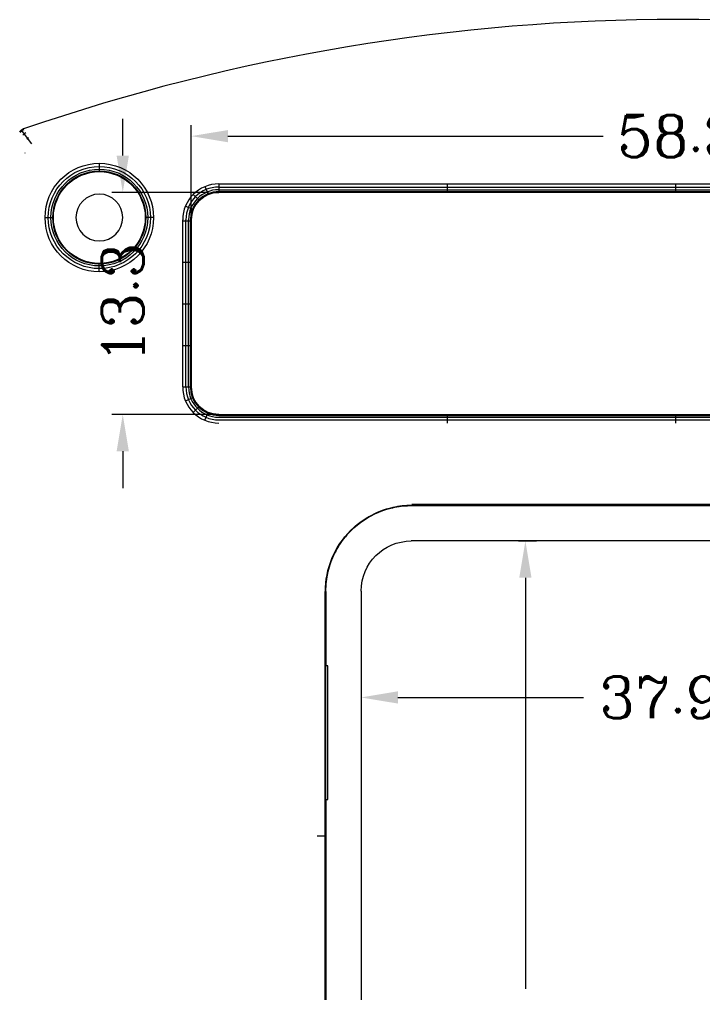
# Model space of a CAD drawing. Header units: millimetres. Extents: x -1138 to -733, y -1269 to -837.
# Drawn here: x -1092.6 to -1051.7, y -1122.9 to -1064.6 of the extents above; entities that cross this region are included whole.
import ezdxf

# ---------------------------------------------------------------- set-up
doc = ezdxf.new("R2010")
doc.units = ezdxf.units.MM
doc.layers.get('0').update_dxf_attribs({"linetype": 'CONTINUOUS'})
doc.layers.get('Defpoints').update_dxf_attribs({"linetype": 'CONTINUOUS'})
doc.layers.add('71', color=7, linetype='CONTINUOUS', true_color=0xffffff)
doc.styles.add('ROMANC', font='romanc.shx', dxfattribs={"bigfont": 'gbcbig.shx'})
doc.dimstyles.new('YanXiu', dxfattribs={"dimtxt": 2.5, "dimasz": 2.2, "dimexe": 0.66, "dimexo": 0.66, "dimgap": 0.66, "dimtad": 0, "dimdsep": 46, "dimtxsty": 'ROMANC', "dimcen": 0, "dimclrd": 256, "dimclre": 131, "dimclrt": 42, "dimazin": 2, "dimtfac": 1, "dimtofl": 0, "dimtmove": 0, "dimatfit": 3, "dimfxl": 0, "dimlwd": 5, "dimlwe": 5, "dimarcsym": 0})

# ---------------------------------------------------------------- blocks, each defined once
blk = doc.blocks.new('*D14')
at = {"color": 131, "lineweight": 5}
for p, q in [((467.78, -768.764), (467.78, -761.457)), ((526.08, -770.259), (526.08, -761.457))]:
    blk.add_line(p, q, dxfattribs=at)
at = {"lineweight": 5}
for p, q in [((469.98, -762.117), (492.461, -762.117)), ((523.88, -762.117), (501.4, -762.117))]:
    blk.add_line(p, q, dxfattribs=at)
for points in [[(469.98, -761.751), (469.98, -762.484), (467.78, -762.117)], [(523.88, -761.751), (523.88, -762.484), (526.08, -762.117)]]:
    blk.add_solid(points)
at = {"layer": 'Defpoints', "color": 0}
for p in [(526.08, -762.117), (467.78, -769.424), (526.08, -770.919)]:
    blk.add_point(p, dxfattribs=at)
at = {"color": 42, "insert": (496.93, -762.117), "char_height": 2.5, "attachment_point": 5, "style": 'ROMANC'}
blk.add_mtext('58.3', dxfattribs=at)
blk = doc.blocks.new('*D15')
at = {"lineweight": 5}
for p, q in [((463.682, -763.282), (463.682, -761.082)), ((463.682, -780.982), (463.682, -783.182))]:
    blk.add_line(p, q, dxfattribs=at)
at = {"color": 131, "lineweight": 5}
for p, q in [((468.816, -765.482), (463.022, -765.482)), ((468.969, -778.782), (463.022, -778.782))]:
    blk.add_line(p, q, dxfattribs=at)
for points in [[(463.315, -763.282), (464.049, -763.282), (463.682, -765.482)], [(463.315, -780.982), (464.049, -780.982), (463.682, -778.782)]]:
    blk.add_solid(points)
at = {"layer": 'Defpoints', "color": 0}
for p in [(469.476, -765.482), (463.682, -778.782), (469.629, -778.782)]:
    blk.add_point(p, dxfattribs=at)
at = {"color": 42, "insert": (463.682, -772.132), "char_height": 2.5, "attachment_point": 5, "rotation": 90, "style": 'ROMANC'}
blk.add_mtext('13.3', dxfattribs=at)
blk = doc.blocks.new('*D16')
at = {"color": 131, "lineweight": 5}
for p, q in [((487.378, -786.351), (488.455, -786.351)), ((483.311, -851.299), (488.455, -851.299))]:
    blk.add_line(p, q, dxfattribs=at)
at = {"lineweight": 5}
for p, q in [((487.795, -788.551), (487.795, -813.165)), ((487.795, -849.099), (487.795, -824.485))]:
    blk.add_line(p, q, dxfattribs=at)
for points in [[(487.428, -788.551), (488.161, -788.551), (487.795, -786.351)], [(487.428, -849.099), (488.161, -849.099), (487.795, -851.299)]]:
    blk.add_solid(points)
at = {"layer": 'Defpoints', "color": 0}
for p in [(486.718, -786.351), (487.795, -786.351), (482.651, -851.299)]:
    blk.add_point(p, dxfattribs=at)
at = {"color": 42, "insert": (487.795, -818.825), "char_height": 2.5, "attachment_point": 5, "rotation": 90, "style": 'ROMANC'}
blk.add_mtext('64.95', dxfattribs=at)
blk = doc.blocks.new('*D17')
at = {"color": 131, "lineweight": 5}
for p, q in [((477.957, -793.256), (477.957, -796.377)), ((515.904, -793.256), (515.904, -796.377))]:
    blk.add_line(p, q, dxfattribs=at)
at = {"lineweight": 5}
for p, q in [((480.157, -795.717), (491.27, -795.717)), ((513.704, -795.717), (502.59, -795.717))]:
    blk.add_line(p, q, dxfattribs=at)
for points in [[(480.157, -795.35), (480.157, -796.083), (477.957, -795.717)], [(513.704, -795.35), (513.704, -796.083), (515.904, -795.717)]]:
    blk.add_solid(points)
at = {"layer": 'Defpoints', "color": 0}
for p in [(477.957, -792.596), (515.904, -792.596), (515.904, -795.717)]:
    blk.add_point(p, dxfattribs=at)
at = {"color": 42, "insert": (496.93, -795.717), "char_height": 2.5, "attachment_point": 5, "style": 'ROMANC'}
blk.add_mtext('37.95', dxfattribs=at)

msp = doc.modelspace()

# ---------------------------------------------------------------- linework, layer by layer
at = {"layer": '71', "color": 7, "linetype": 'Continuous', "lineweight": 0}
for p, q in [((-1092.473, -1071.236), (-1091.857, -1072.055)), ((-1092.333, -1071.167), (-1092.335, -1071.162)), ((-1087.798, -1073.218), (-1087.798, -1073.718)), ((-1081.472, -1074.615), (-1081.281, -1075.077)), ((-1080.646, -1074.45), (-1025.646, -1074.45)), ((-1080.646, -1074.45), (-1080.646, -1074.95)), ((-1080.646, -1074.64), (-1025.646, -1074.64)), ((-1066.965, -1074.45), (-1066.965, -1074.95)), ((-1053.283, -1074.45), (-1053.283, -1074.95)), ((-1082.173, -1075.083), (-1081.819, -1075.436)), ((-1081.278, -1075.085), (-1081.281, -1075.077)), ((-1080.646, -1074.801), (-1025.646, -1074.801)), ((-1080.646, -1074.91), (-1025.646, -1074.91)), ((-1080.646, -1074.942), (-1025.646, -1074.942)), ((-1080.646, -1074.95), (-1025.646, -1074.95)), ((-1080.646, -1074.959), (-1080.646, -1074.95)), ((-1080.646, -1074.955), (-1025.646, -1074.955)), ((-1025.646, -1074.959), (-1080.646, -1074.959)), ((-1066.965, -1074.959), (-1066.965, -1074.95)), ((-1053.283, -1074.959), (-1053.283, -1074.95)), ((-1082.641, -1075.783), (-1082.179, -1075.974)), ((-1081.813, -1075.442), (-1081.819, -1075.436)), ((-1081.819, -1075.436), (-1081.813, -1075.442)), ((-1091.048, -1076.468), (-1090.548, -1076.468)), ((-1084.548, -1076.468), (-1085.048, -1076.468)), ((-1082.171, -1075.978), (-1082.179, -1075.974)), ((-1082.805, -1086.609), (-1082.805, -1076.609)), ((-1082.805, -1076.659), (-1082.305, -1076.659)), ((-1082.616, -1086.609), (-1082.616, -1076.609)), ((-1082.455, -1086.609), (-1082.455, -1076.609)), ((-1082.346, -1086.609), (-1082.346, -1076.609)), ((-1082.314, -1086.609), (-1082.314, -1076.609)), ((-1082.301, -1076.609), (-1082.301, -1086.609)), ((-1082.296, -1076.609), (-1082.296, -1086.609)), ((-1082.296, -1076.609), (-1082.296, -1086.609)), ((-1087.798, -1079.718), (-1087.798, -1079.218)), ((-1082.805, -1079.146), (-1082.305, -1079.146)), ((-1082.305, -1079.097), (-1082.296, -1079.097)), ((-1082.805, -1081.634), (-1082.305, -1081.634)), ((-1082.305, -1081.584), (-1082.296, -1081.584)), ((-1082.805, -1084.122), (-1082.305, -1084.122)), ((-1082.305, -1084.072), (-1082.296, -1084.072)), ((-1082.805, -1086.609), (-1082.305, -1086.609)), ((-1082.305, -1086.559), (-1082.296, -1086.559)), ((-1082.296, -1086.609), (-1082.305, -1086.609)), ((-1082.641, -1087.435), (-1082.179, -1087.244)), ((-1082.171, -1087.241), (-1082.179, -1087.244)), ((-1082.173, -1088.136), (-1081.819, -1087.782)), ((-1081.813, -1087.776), (-1081.819, -1087.782)), ((-1081.819, -1087.782), (-1081.813, -1087.776)), ((-1081.472, -1088.604), (-1081.281, -1088.142)), ((-1081.278, -1088.134), (-1081.281, -1088.142)), ((-1080.646, -1088.259), (-1025.646, -1088.259)), ((-1080.646, -1088.259), (-1025.646, -1088.259)), ((-1080.646, -1088.264), (-1025.646, -1088.264)), ((-1080.646, -1088.268), (-1025.646, -1088.268)), ((-1080.646, -1088.277), (-1025.646, -1088.277)), ((-1080.646, -1088.309), (-1025.646, -1088.309)), ((-1080.646, -1088.418), (-1025.646, -1088.418)), ((-1080.646, -1088.579), (-1025.646, -1088.579)), ((-1066.965, -1088.268), (-1066.965, -1088.259)), ((-1066.965, -1088.268), (-1066.965, -1088.768)), ((-1053.283, -1088.268), (-1053.283, -1088.259)), ((-1053.283, -1088.268), (-1053.283, -1088.768)), ((-1037.201, -1093.654), (-1069.091, -1093.654)), ((-1069.091, -1093.689), (-1037.201, -1093.689)), ((-1037.201, -1093.694), (-1069.091, -1093.694)), ((-1069.091, -1093.694), (-1037.201, -1093.694)), ((-1069.091, -1093.699), (-1037.201, -1093.699)), ((-1069.091, -1093.704), (-1037.201, -1093.704)), ((-1069.091, -1093.709), (-1037.201, -1093.709)), ((-1061.159, -1093.709), (-1061.159, -1093.694)), ((-1053.226, -1093.709), (-1053.226, -1093.694)), ((-1037.173, -1095.829), (-1069.12, -1095.829)), ((-1074.295, -1098.858), (-1074.295, -1157.748)), ((-1074.26, -1157.748), (-1074.26, -1098.858)), ((-1074.255, -1098.858), (-1074.255, -1157.748)), ((-1074.251, -1098.858), (-1074.251, -1157.748)), ((-1074.246, -1098.858), (-1074.246, -1103.323)), ((-1074.241, -1098.858), (-1074.241, -1103.308)), ((-1074.241, -1103.307), (-1074.241, -1098.858)), ((-1072.12, -1098.829), (-1072.12, -1157.776)), ((-1074.25, -1103.334), (-1074.241, -1103.307)), ((-1074.25, -1111.271), (-1074.25, -1103.334)), ((-1074.121, -1103.307), (-1074.241, -1103.307)), ((-1074.121, -1111.298), (-1074.121, -1103.307)), ((-1074.241, -1111.298), (-1074.25, -1111.271)), ((-1074.246, -1111.283), (-1074.246, -1145.323)), ((-1074.241, -1111.298), (-1074.241, -1145.308)), ((-1074.241, -1145.307), (-1074.241, -1111.298)), ((-1074.241, -1111.298), (-1074.121, -1111.298)), ((-1074.255, -1113.507), (-1074.755, -1113.507)), ((-1074.255, -1113.507), (-1074.241, -1113.507))]:
    msp.add_line(p, q, dxfattribs=at)
for radius in [3.25, 3.059, 2.896, 2.788, 2.75]:
    msp.add_circle((-1087.798, -1076.468), radius, dxfattribs=at)
at = {"layer": '71', "color": 7, "linetype": 'Continuous', "lineweight": 0, "extrusion": (0, 0, -1)}
msp.add_circle((1087.798, -1076.468), 1.4, dxfattribs=at)
at = {"layer": '71', "color": 7, "linetype": 'Continuous', "lineweight": 0}
for centre, radius, start, end in [((-1053.146, -1185.062), 120.452, 71.00999, 108.98568), ((-1080.646, -1076.609), 2.159, 90, 180), ((-1080.646, -1076.609), 1.969, 90, 180), ((-1080.646, -1076.609), 1.808, 90, 180), ((-1080.646, -1076.609), 1.699, 90, 180), ((-1080.646, -1076.609), 1.659, 90, 180), ((-1080.646, -1076.609), 1.654, 90, 180), ((-1080.646, -1086.609), 2.159, 180, 270), ((-1080.646, -1086.609), 1.969, 180, 270), ((-1080.646, -1086.609), 1.808, 180, 270), ((-1080.646, -1086.609), 1.699, 180, 270), ((-1080.646, -1086.609), 1.659, 180, 270), ((-1080.646, -1086.609), 1.654, 180, 270)]:
    msp.add_arc(centre, radius, start, end, dxfattribs=at)
at = {"layer": '71', "color": 7, "linetype": 'Continuous', "lineweight": 0, "extrusion": (0, 0, -1)}
for centre, radius, start, end in [((1080.646, -1076.609), 1.667, 0, 90), ((1080.646, -1076.609), 1.65, 0, 90), ((1080.646, -1086.609), 1.667, 270, 0), ((1080.646, -1086.609), 1.65, 270, 0), ((1069.12, -1098.829), 3, 0, 90)]:
    msp.add_arc(centre, radius, start, end, dxfattribs=at)
at = {"layer": '71', "color": 7, "linetype": 'Continuous', "lineweight": 0}
for centre, major_axis, ratio, start_param, end_param in [((-1092.173, -1071.635), (0.4, 0.301), 1, 1.25501, 1.885179), ((-1092.156, -1071.658), (-0.4, -0.301), 0.941409, 4.416067, 5.008711), ((-1092.088, -1071.747), (-0.4, -0.301), 0.716422, 4.483985, 4.940793), ((-1091.983, -1071.887), (-0.4, -0.3), 0.384557, 4.588156, 4.836622), ((-1091.859, -1072.052), (-0.4, -0.3), 0.007649, 4.709903, 4.714875), ((-1092.247, -1072.605), (-0.15, -0.477), 0.007156, 4.710116, 4.714662)]:
    msp.add_ellipse(centre, major_axis=major_axis, ratio=ratio, start_param=start_param, end_param=end_param, dxfattribs=at)
for points, knots in [([(-1074.26, -1098.858), (-1074.26, -1098.181), (-1074.125, -1097.505), (-1073.608, -1096.255), (-1073.224, -1095.681), (-1072.268, -1094.725), (-1071.694, -1094.342), (-1070.444, -1093.824), (-1069.768, -1093.689), (-1069.091, -1093.689)], [0, 0, 0, 0, 0.25, 0.25, 0.5, 0.5, 0.75, 0.75, 1, 1, 1, 1]), ([(-1069.091, -1093.701), (-1069.475, -1093.702), (-1070.223, -1093.784), (-1071.306, -1094.154), (-1072.277, -1094.75), (-1073.11, -1095.557), (-1073.751, -1096.544), (-1074.157, -1097.673), (-1074.247, -1098.455), (-1074.248, -1098.858)], [0, 0, 0, 0, 0.140027, 0.280033, 0.420043, 0.560043, 0.706691, 0.853334, 1, 1, 1, 1]), ([(-1074.241, -1098.858), (-1074.241, -1098.184), (-1074.107, -1097.51), (-1073.591, -1096.264), (-1073.209, -1095.693), (-1072.256, -1094.74), (-1071.685, -1094.358), (-1070.439, -1093.843), (-1069.766, -1093.709), (-1069.091, -1093.709)], [0, 0, 0, 0, 0.25, 0.25, 0.5, 0.5, 0.75, 0.75, 1, 1, 1, 1])]:
    msp.add_open_spline(points, degree=3, knots=knots, dxfattribs=at)
for points in [[(-1070.316, -1093.841), (-1070.314, -1093.848), (-1070.313, -1093.856)], [(-1070.313, -1093.84), (-1070.312, -1093.848), (-1070.31, -1093.855)], [(-1070.311, -1093.84), (-1070.309, -1093.847), (-1070.307, -1093.854)], [(-1070.308, -1093.839), (-1070.306, -1093.846), (-1070.304, -1093.854)], [(-1070.305, -1093.838), (-1070.303, -1093.846), (-1070.301, -1093.853)], [(-1070.302, -1093.838), (-1070.3, -1093.845), (-1070.298, -1093.852)], [(-1070.299, -1093.837), (-1070.297, -1093.844), (-1070.296, -1093.852)], [(-1070.296, -1093.836), (-1070.295, -1093.844), (-1070.293, -1093.851)], [(-1070.293, -1093.836), (-1070.292, -1093.843), (-1070.29, -1093.85)], [(-1070.291, -1093.835), (-1070.289, -1093.842), (-1070.287, -1093.85)], [(-1070.288, -1093.834), (-1070.286, -1093.842), (-1070.284, -1093.849)], [(-1070.285, -1093.834), (-1070.283, -1093.841), (-1070.281, -1093.848)], [(-1070.282, -1093.833), (-1070.28, -1093.84), (-1070.279, -1093.848)], [(-1070.279, -1093.832), (-1070.278, -1093.84), (-1070.276, -1093.847)], [(-1070.276, -1093.832), (-1070.275, -1093.839), (-1070.273, -1093.846)], [(-1070.274, -1093.831), (-1070.272, -1093.838), (-1070.27, -1093.846)], [(-1070.271, -1093.83), (-1070.269, -1093.838), (-1070.267, -1093.845)], [(-1070.268, -1093.83), (-1070.266, -1093.837), (-1070.264, -1093.844)], [(-1070.265, -1093.829), (-1070.263, -1093.836), (-1070.262, -1093.844)], [(-1070.262, -1093.828), (-1070.26, -1093.836), (-1070.259, -1093.843)], [(-1070.259, -1093.828), (-1070.258, -1093.835), (-1070.256, -1093.842)], [(-1070.256, -1093.827), (-1070.255, -1093.834), (-1070.253, -1093.842)], [(-1070.254, -1093.826), (-1070.252, -1093.834), (-1070.25, -1093.841)], [(-1070.251, -1093.826), (-1070.249, -1093.833), (-1070.247, -1093.84)], [(-1070.248, -1093.825), (-1070.246, -1093.832), (-1070.245, -1093.84)], [(-1070.245, -1093.824), (-1070.243, -1093.832), (-1070.242, -1093.839)], [(-1070.242, -1093.824), (-1070.241, -1093.831), (-1070.239, -1093.838)], [(-1070.239, -1093.823), (-1070.238, -1093.83), (-1070.236, -1093.838)], [(-1070.237, -1093.822), (-1070.235, -1093.83), (-1070.233, -1093.837)], [(-1070.234, -1093.822), (-1070.232, -1093.829), (-1070.23, -1093.836)], [(-1070.231, -1093.821), (-1070.229, -1093.828), (-1070.228, -1093.836)], [(-1070.228, -1093.82), (-1070.226, -1093.828), (-1070.225, -1093.835)], [(-1070.225, -1093.82), (-1070.223, -1093.827), (-1070.222, -1093.834)], [(-1070.222, -1093.819), (-1070.221, -1093.826), (-1070.219, -1093.834)], [(-1070.219, -1093.819), (-1070.218, -1093.826), (-1070.216, -1093.833)], [(-1070.217, -1093.818), (-1070.215, -1093.825), (-1070.213, -1093.833)], [(-1070.214, -1093.817), (-1070.212, -1093.825), (-1070.21, -1093.832)], [(-1070.211, -1093.817), (-1070.209, -1093.824), (-1070.208, -1093.831)], [(-1070.208, -1093.816), (-1070.206, -1093.823), (-1070.205, -1093.831)], [(-1070.205, -1093.815), (-1070.204, -1093.823), (-1070.202, -1093.83)], [(-1070.202, -1093.815), (-1070.201, -1093.822), (-1070.199, -1093.829)], [(-1070.199, -1093.814), (-1070.198, -1093.821), (-1070.196, -1093.829)], [(-1070.197, -1093.813), (-1070.195, -1093.821), (-1070.193, -1093.828)], [(-1070.194, -1093.813), (-1070.192, -1093.82), (-1070.191, -1093.827)], [(-1070.191, -1093.812), (-1070.189, -1093.82), (-1070.188, -1093.827)], [(-1070.188, -1093.812), (-1070.186, -1093.819), (-1070.185, -1093.826)], [(-1070.185, -1093.811), (-1070.184, -1093.818), (-1070.182, -1093.826)], [(-1070.182, -1093.81), (-1070.181, -1093.818), (-1070.179, -1093.825)], [(-1070.179, -1093.81), (-1070.178, -1093.817), (-1070.176, -1093.824)], [(-1070.177, -1093.809), (-1070.175, -1093.816), (-1070.173, -1093.824)], [(-1070.174, -1093.809), (-1070.172, -1093.816), (-1070.171, -1093.823)], [(-1070.171, -1093.808), (-1070.169, -1093.815), (-1070.168, -1093.823)], [(-1070.168, -1093.807), (-1070.166, -1093.815), (-1070.165, -1093.822)], [(-1070.165, -1093.807), (-1070.164, -1093.814), (-1070.162, -1093.821)], [(-1070.162, -1093.806), (-1070.161, -1093.813), (-1070.159, -1093.821)], [(-1070.159, -1093.806), (-1070.158, -1093.813), (-1070.156, -1093.82)], [(-1070.157, -1093.805), (-1070.155, -1093.812), (-1070.153, -1093.82)], [(-1070.154, -1093.804), (-1070.152, -1093.812), (-1070.151, -1093.819)], [(-1069.162, -1093.694), (-1069.161, -1093.702), (-1069.161, -1093.709)], [(-1069.159, -1093.694), (-1069.159, -1093.701), (-1069.158, -1093.709)], [(-1069.156, -1093.694), (-1069.156, -1093.701), (-1069.156, -1093.709)], [(-1069.153, -1093.694), (-1069.153, -1093.701), (-1069.153, -1093.709)], [(-1069.15, -1093.694), (-1069.15, -1093.701), (-1069.15, -1093.709)], [(-1069.147, -1093.694), (-1069.147, -1093.701), (-1069.147, -1093.709)], [(-1069.144, -1093.694), (-1069.144, -1093.701), (-1069.144, -1093.709)], [(-1069.141, -1093.694), (-1069.141, -1093.701), (-1069.141, -1093.709)], [(-1069.138, -1093.694), (-1069.138, -1093.701), (-1069.138, -1093.709)], [(-1069.135, -1093.694), (-1069.135, -1093.701), (-1069.135, -1093.709)], [(-1069.132, -1093.694), (-1069.132, -1093.701), (-1069.132, -1093.709)], [(-1069.129, -1093.694), (-1069.129, -1093.701), (-1069.129, -1093.709)], [(-1069.126, -1093.694), (-1069.126, -1093.701), (-1069.126, -1093.709)], [(-1069.124, -1093.694), (-1069.124, -1093.701), (-1069.123, -1093.709)], [(-1069.121, -1093.694), (-1069.121, -1093.701), (-1069.121, -1093.709)], [(-1069.118, -1093.694), (-1069.118, -1093.701), (-1069.118, -1093.709)], [(-1069.115, -1093.694), (-1069.115, -1093.701), (-1069.115, -1093.709)], [(-1069.112, -1093.694), (-1069.112, -1093.701), (-1069.112, -1093.709)], [(-1069.109, -1093.694), (-1069.109, -1093.701), (-1069.109, -1093.709)], [(-1069.106, -1093.694), (-1069.106, -1093.701), (-1069.106, -1093.709)], [(-1069.103, -1093.694), (-1069.103, -1093.701), (-1069.103, -1093.709)], [(-1069.1, -1093.694), (-1069.1, -1093.701), (-1069.1, -1093.709)], [(-1069.097, -1093.694), (-1069.097, -1093.701), (-1069.097, -1093.709)], [(-1069.094, -1093.694), (-1069.094, -1093.701), (-1069.094, -1093.709)], [(-1071.13, -1094.113), (-1071.127, -1094.12), (-1071.124, -1094.127)], [(-1071.128, -1094.112), (-1071.125, -1094.119), (-1071.122, -1094.126)], [(-1071.125, -1094.111), (-1071.122, -1094.118), (-1071.119, -1094.125)], [(-1071.122, -1094.11), (-1071.119, -1094.116), (-1071.116, -1094.123)], [(-1071.12, -1094.108), (-1071.117, -1094.115), (-1071.114, -1094.122)], [(-1071.117, -1094.107), (-1071.114, -1094.114), (-1071.111, -1094.121)], [(-1071.114, -1094.106), (-1071.111, -1094.113), (-1071.108, -1094.12)], [(-1071.112, -1094.105), (-1071.109, -1094.112), (-1071.106, -1094.119)], [(-1071.109, -1094.104), (-1071.106, -1094.111), (-1071.103, -1094.118)], [(-1071.106, -1094.103), (-1071.103, -1094.11), (-1071.1, -1094.117)], [(-1071.103, -1094.102), (-1071.101, -1094.108), (-1071.098, -1094.115)], [(-1071.101, -1094.1), (-1071.098, -1094.107), (-1071.095, -1094.114)], [(-1071.098, -1094.099), (-1071.095, -1094.106), (-1071.092, -1094.113)], [(-1071.095, -1094.098), (-1071.093, -1094.105), (-1071.09, -1094.112)], [(-1071.093, -1094.097), (-1071.09, -1094.104), (-1071.087, -1094.111)], [(-1071.09, -1094.096), (-1071.087, -1094.103), (-1071.084, -1094.11)], [(-1071.087, -1094.095), (-1071.084, -1094.102), (-1071.082, -1094.109)], [(-1071.085, -1094.094), (-1071.082, -1094.101), (-1071.079, -1094.107)], [(-1071.082, -1094.093), (-1071.079, -1094.099), (-1071.076, -1094.106)], [(-1071.079, -1094.091), (-1071.076, -1094.098), (-1071.073, -1094.105)], [(-1071.077, -1094.09), (-1071.074, -1094.097), (-1071.071, -1094.104)], [(-1071.074, -1094.089), (-1071.071, -1094.096), (-1071.068, -1094.103)], [(-1071.071, -1094.088), (-1071.068, -1094.095), (-1071.065, -1094.102)], [(-1071.068, -1094.087), (-1071.066, -1094.094), (-1071.063, -1094.101)], [(-1071.066, -1094.086), (-1071.063, -1094.093), (-1071.06, -1094.1)], [(-1071.063, -1094.085), (-1071.06, -1094.092), (-1071.057, -1094.099)], [(-1071.06, -1094.084), (-1071.057, -1094.09), (-1071.055, -1094.097)], [(-1071.058, -1094.082), (-1071.055, -1094.089), (-1071.052, -1094.096)], [(-1071.055, -1094.081), (-1071.052, -1094.088), (-1071.049, -1094.095)], [(-1071.052, -1094.08), (-1071.049, -1094.087), (-1071.047, -1094.094)], [(-1071.05, -1094.079), (-1071.047, -1094.086), (-1071.044, -1094.093)], [(-1071.047, -1094.078), (-1071.044, -1094.085), (-1071.041, -1094.092)], [(-1071.044, -1094.077), (-1071.041, -1094.084), (-1071.038, -1094.091)], [(-1071.041, -1094.076), (-1071.039, -1094.083), (-1071.036, -1094.09)], [(-1071.039, -1094.075), (-1071.036, -1094.082), (-1071.033, -1094.089)], [(-1071.036, -1094.074), (-1071.033, -1094.081), (-1071.03, -1094.087)], [(-1071.033, -1094.072), (-1071.03, -1094.079), (-1071.028, -1094.086)], [(-1071.031, -1094.071), (-1071.028, -1094.078), (-1071.025, -1094.085)], [(-1071.028, -1094.07), (-1071.025, -1094.077), (-1071.022, -1094.084)], [(-1071.025, -1094.069), (-1071.022, -1094.076), (-1071.02, -1094.083)], [(-1071.022, -1094.068), (-1071.02, -1094.075), (-1071.017, -1094.082)], [(-1071.02, -1094.067), (-1071.017, -1094.074), (-1071.014, -1094.081)], [(-1071.017, -1094.066), (-1071.014, -1094.073), (-1071.011, -1094.08)], [(-1071.014, -1094.065), (-1071.012, -1094.072), (-1071.009, -1094.079)], [(-1071.012, -1094.064), (-1071.009, -1094.071), (-1071.006, -1094.078)], [(-1071.009, -1094.063), (-1071.006, -1094.07), (-1071.003, -1094.077)], [(-1071.006, -1094.062), (-1071.003, -1094.069), (-1071.001, -1094.075)], [(-1071.003, -1094.061), (-1071.001, -1094.067), (-1070.998, -1094.074)], [(-1071.001, -1094.059), (-1070.998, -1094.066), (-1070.995, -1094.073)], [(-1070.998, -1094.058), (-1070.995, -1094.065), (-1070.992, -1094.072)], [(-1070.995, -1094.057), (-1070.993, -1094.064), (-1070.99, -1094.071)], [(-1070.993, -1094.056), (-1070.99, -1094.063), (-1070.987, -1094.07)], [(-1070.99, -1094.055), (-1070.987, -1094.062), (-1070.984, -1094.069)], [(-1070.987, -1094.054), (-1070.984, -1094.061), (-1070.982, -1094.068)], [(-1070.984, -1094.053), (-1070.982, -1094.06), (-1070.979, -1094.067)], [(-1070.982, -1094.052), (-1070.979, -1094.059), (-1070.976, -1094.066)], [(-1070.979, -1094.051), (-1070.976, -1094.058), (-1070.974, -1094.065)], [(-1070.976, -1094.05), (-1070.974, -1094.057), (-1070.971, -1094.064)], [(-1070.974, -1094.049), (-1070.971, -1094.056), (-1070.968, -1094.063)], [(-1070.971, -1094.048), (-1070.968, -1094.055), (-1070.965, -1094.062)], [(-1074.183, -1097.996), (-1074.176, -1097.998), (-1074.168, -1097.999)], [(-1074.182, -1097.991), (-1074.175, -1097.992), (-1074.167, -1097.993)], [(-1074.182, -1097.994), (-1074.175, -1097.995), (-1074.168, -1097.996)], [(-1074.181, -1097.982), (-1074.173, -1097.983), (-1074.166, -1097.985)], [(-1074.181, -1097.985), (-1074.174, -1097.986), (-1074.166, -1097.987)], [(-1074.181, -1097.988), (-1074.174, -1097.989), (-1074.167, -1097.99)], [(-1074.18, -1097.976), (-1074.172, -1097.978), (-1074.165, -1097.979)], [(-1074.18, -1097.979), (-1074.173, -1097.98), (-1074.165, -1097.982)], [(-1074.179, -1097.971), (-1074.171, -1097.972), (-1074.164, -1097.973)], [(-1074.179, -1097.973), (-1074.172, -1097.975), (-1074.164, -1097.976)], [(-1074.178, -1097.965), (-1074.17, -1097.966), (-1074.163, -1097.967)], [(-1074.178, -1097.968), (-1074.171, -1097.969), (-1074.163, -1097.97)], [(-1074.177, -1097.962), (-1074.17, -1097.963), (-1074.162, -1097.964)], [(-1074.176, -1097.956), (-1074.169, -1097.957), (-1074.161, -1097.959)], [(-1074.176, -1097.959), (-1074.169, -1097.96), (-1074.162, -1097.962)], [(-1074.175, -1097.95), (-1074.168, -1097.952), (-1074.16, -1097.953)], [(-1074.175, -1097.953), (-1074.168, -1097.955), (-1074.161, -1097.956)], [(-1074.174, -1097.945), (-1074.167, -1097.946), (-1074.159, -1097.947)], [(-1074.174, -1097.947), (-1074.167, -1097.949), (-1074.16, -1097.95)], [(-1074.173, -1097.939), (-1074.166, -1097.94), (-1074.158, -1097.942)], [(-1074.173, -1097.942), (-1074.166, -1097.943), (-1074.159, -1097.944)], [(-1074.172, -1097.933), (-1074.164, -1097.934), (-1074.157, -1097.936)], [(-1074.172, -1097.936), (-1074.165, -1097.937), (-1074.158, -1097.939)], [(-1074.171, -1097.927), (-1074.163, -1097.929), (-1074.156, -1097.93)], [(-1074.171, -1097.93), (-1074.164, -1097.932), (-1074.157, -1097.933)], [(-1074.17, -1097.922), (-1074.162, -1097.923), (-1074.155, -1097.924)], [(-1074.17, -1097.924), (-1074.163, -1097.926), (-1074.156, -1097.927)], [(-1074.169, -1097.916), (-1074.161, -1097.917), (-1074.154, -1097.919)], [(-1074.169, -1097.919), (-1074.162, -1097.92), (-1074.154, -1097.921)], [(-1074.168, -1097.91), (-1074.16, -1097.911), (-1074.153, -1097.913)], [(-1074.168, -1097.913), (-1074.161, -1097.914), (-1074.153, -1097.916)], [(-1074.167, -1097.904), (-1074.159, -1097.906), (-1074.152, -1097.907)], [(-1074.167, -1097.907), (-1074.16, -1097.909), (-1074.152, -1097.91)], [(-1074.166, -1097.901), (-1074.159, -1097.903), (-1074.151, -1097.904)], [(-1074.165, -1097.896), (-1074.158, -1097.897), (-1074.15, -1097.899)], [(-1074.165, -1097.899), (-1074.158, -1097.9), (-1074.151, -1097.901)], [(-1074.164, -1097.89), (-1074.156, -1097.891), (-1074.149, -1097.893)], [(-1074.164, -1097.893), (-1074.157, -1097.894), (-1074.15, -1097.896)], [(-1074.163, -1097.884), (-1074.155, -1097.886), (-1074.148, -1097.887)], [(-1074.163, -1097.887), (-1074.156, -1097.889), (-1074.149, -1097.89)], [(-1074.162, -1097.879), (-1074.154, -1097.88), (-1074.147, -1097.881)], [(-1074.162, -1097.881), (-1074.155, -1097.883), (-1074.147, -1097.884)], [(-1074.161, -1097.876), (-1074.154, -1097.877), (-1074.146, -1097.878)], [(-1074.16, -1097.87), (-1074.153, -1097.871), (-1074.145, -1097.873)], [(-1074.16, -1097.873), (-1074.153, -1097.874), (-1074.146, -1097.876)], [(-1074.159, -1097.864), (-1074.151, -1097.866), (-1074.144, -1097.867)], [(-1074.159, -1097.867), (-1074.152, -1097.868), (-1074.145, -1097.87)], [(-1074.158, -1097.858), (-1074.15, -1097.86), (-1074.143, -1097.861)], [(-1074.158, -1097.861), (-1074.151, -1097.863), (-1074.144, -1097.864)], [(-1074.157, -1097.853), (-1074.149, -1097.854), (-1074.142, -1097.856)], [(-1074.157, -1097.856), (-1074.15, -1097.857), (-1074.142, -1097.858)], [(-1074.156, -1097.85), (-1074.149, -1097.851), (-1074.141, -1097.853)], [(-1074.155, -1097.844), (-1074.147, -1097.846), (-1074.14, -1097.847)], [(-1074.155, -1097.847), (-1074.148, -1097.848), (-1074.141, -1097.85)], [(-1074.154, -1097.838), (-1074.146, -1097.84), (-1074.139, -1097.841)], [(-1074.154, -1097.841), (-1074.147, -1097.843), (-1074.14, -1097.844)], [(-1074.153, -1097.833), (-1074.145, -1097.834), (-1074.138, -1097.836)], [(-1074.153, -1097.836), (-1074.146, -1097.837), (-1074.138, -1097.838)], [(-1074.152, -1097.83), (-1074.145, -1097.831), (-1074.137, -1097.833)], [(-1074.151, -1097.824), (-1074.143, -1097.826), (-1074.136, -1097.827)], [(-1074.151, -1097.827), (-1074.144, -1097.828), (-1074.137, -1097.83)], [(-1074.15, -1097.818), (-1074.142, -1097.82), (-1074.135, -1097.821)], [(-1074.15, -1097.821), (-1074.143, -1097.823), (-1074.136, -1097.824)], [(-1074.149, -1097.815), (-1074.142, -1097.817), (-1074.134, -1097.818)], [(-1074.148, -1097.81), (-1074.141, -1097.811), (-1074.133, -1097.813)], [(-1074.148, -1097.813), (-1074.141, -1097.814), (-1074.134, -1097.816)], [(-1074.147, -1097.804), (-1074.139, -1097.806), (-1074.132, -1097.807)], [(-1074.147, -1097.807), (-1074.14, -1097.808), (-1074.133, -1097.81)], [(-1074.146, -1097.801), (-1074.139, -1097.803), (-1074.131, -1097.804)], [(-1074.145, -1097.795), (-1074.138, -1097.797), (-1074.13, -1097.799)], [(-1074.145, -1097.798), (-1074.138, -1097.8), (-1074.131, -1097.801)], [(-1074.144, -1097.79), (-1074.136, -1097.791), (-1074.129, -1097.793)], [(-1074.144, -1097.793), (-1074.137, -1097.794), (-1074.13, -1097.796)], [(-1074.143, -1097.787), (-1074.136, -1097.788), (-1074.128, -1097.79)], [(-1074.142, -1097.781), (-1074.135, -1097.783), (-1074.127, -1097.784)], [(-1074.142, -1097.784), (-1074.135, -1097.786), (-1074.128, -1097.787)], [(-1074.141, -1097.775), (-1074.133, -1097.777), (-1074.126, -1097.779)], [(-1074.141, -1097.778), (-1074.134, -1097.78), (-1074.127, -1097.781)], [(-1074.25, -1098.609), (-1074.242, -1098.61), (-1074.235, -1098.61)], [(-1074.25, -1098.612), (-1074.242, -1098.613), (-1074.235, -1098.613)], [(-1074.25, -1098.615), (-1074.242, -1098.616), (-1074.235, -1098.616)], [(-1074.249, -1098.589), (-1074.241, -1098.589), (-1074.234, -1098.59)], [(-1074.249, -1098.592), (-1074.241, -1098.592), (-1074.234, -1098.593)], [(-1074.249, -1098.595), (-1074.241, -1098.595), (-1074.234, -1098.595)], [(-1074.249, -1098.598), (-1074.241, -1098.598), (-1074.234, -1098.598)], [(-1074.249, -1098.601), (-1074.242, -1098.601), (-1074.234, -1098.601)], [(-1074.249, -1098.603), (-1074.242, -1098.604), (-1074.234, -1098.604)], [(-1074.249, -1098.606), (-1074.242, -1098.607), (-1074.234, -1098.607)], [(-1074.248, -1098.571), (-1074.24, -1098.572), (-1074.233, -1098.572)], [(-1074.248, -1098.574), (-1074.24, -1098.575), (-1074.233, -1098.575)], [(-1074.248, -1098.577), (-1074.24, -1098.578), (-1074.233, -1098.578)], [(-1074.248, -1098.58), (-1074.241, -1098.581), (-1074.233, -1098.581)], [(-1074.248, -1098.583), (-1074.241, -1098.583), (-1074.233, -1098.584)], [(-1074.248, -1098.586), (-1074.241, -1098.586), (-1074.233, -1098.587)], [(-1074.247, -1098.554), (-1074.239, -1098.554), (-1074.232, -1098.555)], [(-1074.247, -1098.557), (-1074.239, -1098.557), (-1074.232, -1098.558)], [(-1074.247, -1098.56), (-1074.239, -1098.56), (-1074.232, -1098.561)], [(-1074.247, -1098.563), (-1074.24, -1098.563), (-1074.232, -1098.563)], [(-1074.247, -1098.566), (-1074.24, -1098.566), (-1074.232, -1098.566)], [(-1074.247, -1098.568), (-1074.24, -1098.569), (-1074.232, -1098.569)], [(-1074.246, -1098.539), (-1074.238, -1098.54), (-1074.231, -1098.54)], [(-1074.246, -1098.542), (-1074.238, -1098.543), (-1074.231, -1098.543)], [(-1074.246, -1098.545), (-1074.239, -1098.546), (-1074.231, -1098.546)], [(-1074.246, -1098.548), (-1074.239, -1098.548), (-1074.231, -1098.549)], [(-1074.246, -1098.551), (-1074.239, -1098.551), (-1074.231, -1098.552)], [(-1074.245, -1098.531), (-1074.238, -1098.531), (-1074.23, -1098.531)], [(-1074.245, -1098.533), (-1074.238, -1098.534), (-1074.23, -1098.534)], [(-1074.245, -1098.536), (-1074.238, -1098.537), (-1074.231, -1098.537)], [(-1074.256, -1098.831), (-1074.248, -1098.831), (-1074.241, -1098.832)], [(-1074.256, -1098.834), (-1074.248, -1098.834), (-1074.241, -1098.834)], [(-1074.256, -1098.837), (-1074.248, -1098.837), (-1074.241, -1098.837)], [(-1074.256, -1098.84), (-1074.248, -1098.84), (-1074.241, -1098.84)], [(-1074.256, -1098.843), (-1074.248, -1098.843), (-1074.241, -1098.843)], [(-1074.256, -1098.846), (-1074.248, -1098.846), (-1074.241, -1098.846)], [(-1074.256, -1098.849), (-1074.248, -1098.849), (-1074.241, -1098.849)], [(-1074.256, -1098.852), (-1074.248, -1098.852), (-1074.241, -1098.852)], [(-1074.256, -1098.855), (-1074.248, -1098.855), (-1074.241, -1098.855)], [(-1074.255, -1098.755), (-1074.247, -1098.756), (-1074.24, -1098.756)], [(-1074.255, -1098.758), (-1074.247, -1098.758), (-1074.24, -1098.759)], [(-1074.255, -1098.761), (-1074.247, -1098.761), (-1074.24, -1098.762)], [(-1074.255, -1098.764), (-1074.247, -1098.764), (-1074.24, -1098.764)], [(-1074.255, -1098.767), (-1074.247, -1098.767), (-1074.24, -1098.767)], [(-1074.255, -1098.77), (-1074.247, -1098.77), (-1074.24, -1098.77)], [(-1074.255, -1098.773), (-1074.247, -1098.773), (-1074.24, -1098.773)], [(-1074.255, -1098.776), (-1074.247, -1098.776), (-1074.24, -1098.776)], [(-1074.255, -1098.779), (-1074.247, -1098.779), (-1074.24, -1098.779)], [(-1074.255, -1098.782), (-1074.248, -1098.782), (-1074.24, -1098.782)], [(-1074.255, -1098.785), (-1074.248, -1098.785), (-1074.24, -1098.785)], [(-1074.255, -1098.788), (-1074.248, -1098.788), (-1074.24, -1098.788)], [(-1074.255, -1098.79), (-1074.248, -1098.791), (-1074.24, -1098.791)], [(-1074.255, -1098.793), (-1074.248, -1098.794), (-1074.24, -1098.794)], [(-1074.255, -1098.796), (-1074.248, -1098.796), (-1074.24, -1098.797)], [(-1074.255, -1098.799), (-1074.248, -1098.799), (-1074.24, -1098.799)], [(-1074.255, -1098.802), (-1074.248, -1098.802), (-1074.24, -1098.802)], [(-1074.255, -1098.805), (-1074.248, -1098.805), (-1074.24, -1098.805)], [(-1074.255, -1098.808), (-1074.248, -1098.808), (-1074.24, -1098.808)], [(-1074.255, -1098.811), (-1074.248, -1098.811), (-1074.24, -1098.811)], [(-1074.255, -1098.814), (-1074.248, -1098.814), (-1074.24, -1098.814)], [(-1074.255, -1098.817), (-1074.248, -1098.817), (-1074.24, -1098.817)], [(-1074.255, -1098.82), (-1074.248, -1098.82), (-1074.24, -1098.82)], [(-1074.255, -1098.823), (-1074.248, -1098.823), (-1074.24, -1098.823)], [(-1074.255, -1098.826), (-1074.248, -1098.826), (-1074.241, -1098.826)], [(-1074.255, -1098.829), (-1074.248, -1098.829), (-1074.241, -1098.829)], [(-1074.254, -1098.714), (-1074.246, -1098.715), (-1074.239, -1098.715)], [(-1074.254, -1098.717), (-1074.246, -1098.718), (-1074.239, -1098.718)], [(-1074.254, -1098.72), (-1074.246, -1098.721), (-1074.239, -1098.721)], [(-1074.254, -1098.723), (-1074.246, -1098.723), (-1074.239, -1098.724)], [(-1074.254, -1098.726), (-1074.246, -1098.726), (-1074.239, -1098.727)], [(-1074.254, -1098.729), (-1074.246, -1098.729), (-1074.239, -1098.729)], [(-1074.254, -1098.732), (-1074.247, -1098.732), (-1074.239, -1098.732)], [(-1074.254, -1098.735), (-1074.247, -1098.735), (-1074.239, -1098.735)], [(-1074.254, -1098.738), (-1074.247, -1098.738), (-1074.239, -1098.738)], [(-1074.254, -1098.741), (-1074.247, -1098.741), (-1074.239, -1098.741)], [(-1074.254, -1098.744), (-1074.247, -1098.744), (-1074.239, -1098.744)], [(-1074.254, -1098.747), (-1074.247, -1098.747), (-1074.239, -1098.747)], [(-1074.254, -1098.75), (-1074.247, -1098.75), (-1074.239, -1098.75)], [(-1074.254, -1098.752), (-1074.247, -1098.753), (-1074.24, -1098.753)], [(-1074.253, -1098.682), (-1074.245, -1098.683), (-1074.238, -1098.683)], [(-1074.253, -1098.685), (-1074.245, -1098.686), (-1074.238, -1098.686)], [(-1074.253, -1098.688), (-1074.245, -1098.688), (-1074.238, -1098.689)], [(-1074.253, -1098.691), (-1074.245, -1098.691), (-1074.238, -1098.692)], [(-1074.253, -1098.694), (-1074.245, -1098.694), (-1074.238, -1098.695)], [(-1074.253, -1098.697), (-1074.246, -1098.697), (-1074.238, -1098.697)], [(-1074.253, -1098.7), (-1074.246, -1098.7), (-1074.238, -1098.7)], [(-1074.253, -1098.703), (-1074.246, -1098.703), (-1074.238, -1098.703)], [(-1074.253, -1098.706), (-1074.246, -1098.706), (-1074.238, -1098.706)], [(-1074.253, -1098.709), (-1074.246, -1098.709), (-1074.238, -1098.709)], [(-1074.253, -1098.712), (-1074.246, -1098.712), (-1074.239, -1098.712)], [(-1074.252, -1098.656), (-1074.244, -1098.656), (-1074.237, -1098.657)], [(-1074.252, -1098.659), (-1074.244, -1098.659), (-1074.237, -1098.66)], [(-1074.252, -1098.662), (-1074.244, -1098.662), (-1074.237, -1098.662)], [(-1074.252, -1098.665), (-1074.244, -1098.665), (-1074.237, -1098.665)], [(-1074.252, -1098.668), (-1074.245, -1098.668), (-1074.237, -1098.668)], [(-1074.252, -1098.671), (-1074.245, -1098.671), (-1074.237, -1098.671)], [(-1074.252, -1098.674), (-1074.245, -1098.674), (-1074.237, -1098.674)], [(-1074.252, -1098.677), (-1074.245, -1098.677), (-1074.237, -1098.677)], [(-1074.252, -1098.679), (-1074.245, -1098.68), (-1074.238, -1098.68)], [(-1074.251, -1098.633), (-1074.243, -1098.633), (-1074.236, -1098.633)], [(-1074.251, -1098.636), (-1074.243, -1098.636), (-1074.236, -1098.636)], [(-1074.251, -1098.639), (-1074.243, -1098.639), (-1074.236, -1098.639)], [(-1074.251, -1098.641), (-1074.244, -1098.642), (-1074.236, -1098.642)], [(-1074.251, -1098.644), (-1074.244, -1098.645), (-1074.236, -1098.645)], [(-1074.251, -1098.647), (-1074.244, -1098.648), (-1074.236, -1098.648)], [(-1074.251, -1098.65), (-1074.244, -1098.651), (-1074.236, -1098.651)], [(-1074.251, -1098.653), (-1074.244, -1098.653), (-1074.237, -1098.654)], [(-1074.25, -1098.618), (-1074.242, -1098.618), (-1074.235, -1098.619)], [(-1074.25, -1098.621), (-1074.243, -1098.621), (-1074.235, -1098.622)], [(-1074.25, -1098.624), (-1074.243, -1098.624), (-1074.235, -1098.625)], [(-1074.25, -1098.627), (-1074.243, -1098.627), (-1074.235, -1098.628)], [(-1074.25, -1098.63), (-1074.243, -1098.63), (-1074.236, -1098.63)]]:
    msp.add_open_spline(points, degree=2, dxfattribs=at)

# ---------------------------------------------------------------- dimensions: what is measured, and where the dimension line sits
for base, p1, p2, picture, middle in [((-1023.996, -1071.595), (-1082.296, -1078.901), (-1023.996, -1080.397), '*D14', (-1053.146, -1071.595)), ((-1034.173, -1105.194), (-1072.12, -1102.074), (-1034.173, -1102.074), '*D17', (-1053.146, -1105.194))]:
    dim = msp.add_linear_dim(base=base, p1=p1, p2=p2, dimstyle='YanXiu')
    dim.commit()
    dim.dimension.update_dxf_attribs({"geometry": picture, "text_midpoint": middle, "insert": (-1550.077, -309.478)})
for base, p1, p2, picture, middle in [((-1086.395, -1088.259), (-1080.601, -1074.959), (-1080.448, -1088.259), '*D15', (-1086.395, -1081.609)), ((-1062.282, -1095.829), (-1067.425, -1160.776), (-1063.359, -1095.829), '*D16', (-1062.282, -1128.303))]:
    dim = msp.add_linear_dim(base=base, p1=p1, p2=p2, angle=90, dimstyle='YanXiu')
    dim.commit()
    dim.dimension.update_dxf_attribs({"geometry": picture, "text_midpoint": middle, "insert": (-1550.077, -309.478)})

doc.saveas('drawing.dxf')
